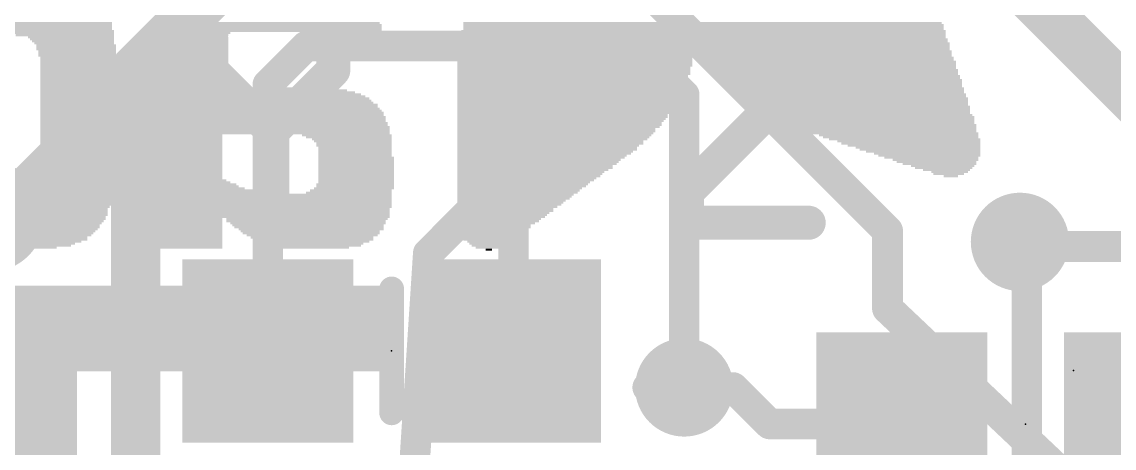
# Model space of a CAD drawing. Extents: x -19.1 to 19.1, y -11.7 to 11.4.
# Drawn here: x 2.8 to 11.76, y 3.05 to 6.54 of the extents above; entities that cross this region are included whole.
import ezdxf

# ---------------------------------------------------------------- set-up
doc = ezdxf.new("R2010")
doc.units = 0
for name, color, linetype in [('1', 12, 'CONTINUOUS'), ('16', 132, 'CONTINUOUS'), ('18', 110, 'CONTINUOUS'), ('21', 40, 'CONTINUOUS'), ('22', 6, 'CONTINUOUS'), ('23', 53, 'CONTINUOUS'), ('24', 53, 'CONTINUOUS'), ('29', 253, 'CONTINUOUS')]:
    doc.layers.add(name, color=color, linetype=linetype)

# ---------------------------------------------------------------- blocks, each defined once
blk = doc.blocks.new('RECT')
blk.add_solid([(-0.5, -0.5), (0.5, -0.5), (-0.5, 0.5), (0.5, 0.5)])
blk = doc.blocks.new('ROUNDV')
at = {"const_width": 0.5}
blk.add_lwpolyline([(0, -0.25, 1), (0, 0.25, 1), (0, -0.25)], format="xyb", dxfattribs=at)

msp = doc.modelspace()

# ---------------------------------------------------------------- linework, layer by layer
at = {"layer": '1'}
for points, const_width in [([(3.738, 6.151), (4.572, 6.985)], 0.4064), ([(10.847, 6.985), (12.011, 5.821)], 0.4064), ([(4.822, 6.027), (5.138, 6.343)], 0.25), ([(5.138, 6.343), (7.838, 6.343)], 0.25), ([(7.838, 6.343), (8.238, 5.943)], 0.25), ([(3.738, 2.743), (3.738, 6.151)], 0.4064), ([(4.822, 3.843), (4.822, 6.027)], 0.25), ([(8.238, 5.943), (8.238, 3.543)], 0.25), ([(6.838, 5.343), (6.838, 3.859)], 0.25), ([(11.049, 4.68), (10.992, 4.737)], 0.25), ([(11.049, 1.905), (11.049, 4.68)], 0.25), ([(6.838, 3.859), (6.854, 3.843)], 0.25), ([(8.638, 3.543), (8.238, 3.543)], 0.25), ([(8.938, 3.243), (8.638, 3.543)], 0.25), ([(10.022, 3.243), (8.938, 3.243)], 0.25)]:
    msp.add_lwpolyline(points, dxfattribs=dict(at, const_width=const_width))
for points, const_width in [([(5.138, 6.4055, 1), (5.138, 6.2805)], 0.125), ([(5.1822, 6.2988, 1), (5.0938, 6.3872)], 0.125), ([(7.8822, 6.3872, 1), (7.7938, 6.2988)], 0.125), ([(7.838, 6.2805, 1), (7.838, 6.4055)], 0.125), ([(3.8396, 6.151, 1), (3.6364, 6.151)], 0.2032), ([(3.6662, 6.2228, 1), (3.8098, 6.0792)], 0.2032), ([(4.8845, 6.027, 1), (4.7595, 6.027)], 0.125), ([(4.7778, 6.0712, 1), (4.8662, 5.9828)], 0.125), ([(8.3005, 5.943, 1), (8.1755, 5.943)], 0.125), ([(8.1938, 5.8988, 1), (8.2822, 5.9872)], 0.125), ([(6.9005, 5.343, 1), (6.7755, 5.343)], 0.125), ([(11.0362, 4.7812, 1), (10.9478, 4.6928)], 0.125), ([(11.1115, 4.68, 1), (10.9865, 4.68)], 0.125), ([(11.0048, 4.6358, 1), (11.0932, 4.7242)], 0.125), ([(6.8822, 3.9032, 1), (6.7938, 3.8148)], 0.125), ([(6.8098, 3.7988, 1), (6.8982, 3.8872)], 0.125), ([(4.7595, 3.843, 1), (4.8845, 3.843)], 0.125), ([(6.7755, 3.859, 1), (6.9005, 3.859)], 0.125), ([(8.238, 3.6055, 1), (8.238, 3.4805)], 0.125), ([(8.1755, 3.543, 1), (8.3005, 3.543)], 0.125), ([(8.6822, 3.5872, 1), (8.5938, 3.4988)], 0.125), ([(8.638, 3.4805, 1), (8.638, 3.6055)], 0.125), ([(8.938, 3.3055, 1), (8.938, 3.1805)], 0.125), ([(8.8938, 3.1988, 1), (8.9822, 3.2872)], 0.125), ([(10.022, 3.1805, 1), (10.022, 3.3055)], 0.125)]:
    msp.add_lwpolyline(points, format="xyb", dxfattribs=dict(at, const_width=const_width))
at = {"layer": '16'}
for points, const_width in [([(4.338, 6.743), (2.538, 4.943)], 0.25), ([(9.906, 4.826), (7.989, 6.743)], 0.254), ([(6.138, 4.643), (6.838, 5.343)], 0.25), ([(9.906, 4.826), (9.906, 4.191)], 0.254), ([(10.954, 4.699), (10.992, 4.737)], 0.254), ([(5.884, 0.743), (6.138, 4.643)], 0.25), ([(11.938, 4.699), (10.954, 4.699)], 0.254), ([(9.906, 4.191), (12.319, 1.905)], 0.254), ([(8.238, 3.543), (7.938, 3.543)], 0.25)]:
    msp.add_lwpolyline(points, dxfattribs=dict(at, const_width=const_width))
for points, const_width in [([(6.8822, 5.2988, 1), (6.7938, 5.3872)], 0.125), ([(9.9695, 4.826, 1), (9.8425, 4.826)], 0.127), ([(9.8611, 4.7811, 1), (9.9509, 4.8709)], 0.127), ([(11.0369, 4.6921, 1), (10.9471, 4.7819)], 0.127), ([(6.0938, 4.6872, 1), (6.1822, 4.5988)], 0.125), ([(6.2004, 4.6389, 1), (6.0756, 4.6471)], 0.125), ([(10.954, 4.7625, 1), (10.954, 4.6355)], 0.127), ([(10.9091, 4.7439, 1), (10.9989, 4.6541)], 0.127), ([(9.9497, 4.2371, 1), (9.8623, 4.1449)], 0.127), ([(9.8425, 4.191, 1), (9.9695, 4.191)], 0.127), ([(7.938, 3.6055, 1), (7.938, 3.4805)], 0.125), ([(8.238, 3.4805, 1), (8.238, 3.6055)], 0.125)]:
    msp.add_lwpolyline(points, format="xyb", dxfattribs=dict(at, const_width=const_width))
at = {"layer": '21'}
for points, const_width in [([(4.3591, 6.3936), (4.3591, 6.1436)], 0.2794), ([(5.359, 6.1436), (5.359, 6.3936)], 0.2794), ([(8.2591, 6.3936), (9.259, 6.3936)], 0.2794), ([(9.259, 6.3936), (9.259, 6.1436)], 0.2794), ([(4.3591, 6.1436), (4.8591, 5.6436)], 0.2794), ([(4.8591, 5.6436), (5.359, 6.1436)], 0.2794), ([(9.259, 6.1436), (8.2591, 5.1437)], 0.2794), ([(4.8591, 5.6436), (4.8591, 4.8937)], 0.2794), ([(8.2591, 5.1437), (8.2591, 4.8937)], 0.2794), ([(8.2591, 4.8937), (9.259, 4.8937)], 0.2794), ([(5.838, 3.335), (5.838, 4.351)], 0.2032), ([(11.038, 2.735), (11.038, 3.751)], 0.2032)]:
    msp.add_lwpolyline(points, dxfattribs=dict(at, const_width=const_width))
for points, const_width in [([(4.429, 6.3936, 1), (4.2893, 6.3936)], 0.1397), ([(5.4289, 6.3936, 1), (5.2892, 6.3936)], 0.1397), ([(8.2591, 6.4634, 1), (8.2591, 6.3237)], 0.1397), ([(9.3289, 6.3936, 1), (9.1892, 6.3936)], 0.1397), ([(9.259, 6.3237, 1), (9.259, 6.4634)], 0.1397), ([(4.4085, 6.193, 1), (4.3097, 6.0942)], 0.1397), ([(5.4084, 6.0942, 1), (5.3096, 6.193)], 0.1397), ([(9.3084, 6.0942, 1), (9.2096, 6.193)], 0.1397), ([(4.2893, 6.1436, 1), (4.429, 6.1436)], 0.1397), ([(5.2892, 6.1436, 1), (5.4289, 6.1436)], 0.1397), ([(9.1892, 6.1436, 1), (9.3289, 6.1436)], 0.1397), ([(4.9289, 5.6436, 1), (4.7892, 5.6436)], 0.1397), ([(4.8097, 5.693, 1), (4.9085, 5.5942)], 0.1397), ([(4.8097, 5.5942, 1), (4.9085, 5.693)], 0.1397), ([(8.329, 5.1437, 1), (8.1893, 5.1437)], 0.1397), ([(8.2097, 5.1931, 1), (8.3085, 5.0943)], 0.1397), ([(8.2591, 4.9635, 1), (8.2591, 4.8239)], 0.1397), ([(9.259, 4.8239, 1), (9.259, 4.9635)], 0.1397), ([(4.7892, 4.8937, 1), (4.9289, 4.8937)], 0.1397), ([(8.1893, 4.8937, 1), (8.329, 4.8937)], 0.1397), ([(5.8888, 4.351, 1), (5.7872, 4.351)], 0.1016), ([(11.0888, 3.751, 1), (10.9872, 3.751)], 0.1016), ([(5.7872, 3.335, 1), (5.8888, 3.335)], 0.1016)]:
    msp.add_lwpolyline(points, format="xyb", dxfattribs=dict(at, const_width=const_width))
at = {"layer": '23'}
for p in [(5.838, 3.843), (11.038, 3.243)]:
    msp.add_point(p, dxfattribs=at)
at = {"layer": '24'}
msp.add_point((11.43, 3.683), dxfattribs=at)

# ---------------------------------------------------------------- block references
at = {"layer": '1', "xscale": 1.2, "yscale": 1.3, "rotation": 180}
for p in [(4.822, 3.843), (6.854, 3.843), (2.554, 3.443), (10.022, 3.243), (12.054, 3.243)]:
    msp.add_blockref('RECT', p, dxfattribs=at)
at = {"layer": '18'}
for p, xscale, yscale in [((6.838, 5.343), 0.8064, 0.8064), ((6.838, 5.343), 0.8064, 0.8064), ((2.538, 4.943), 0.9064, 0.9064), ((2.538, 4.943), 0.9064, 0.9064), ((10.992, 4.737), 0.8064, 0.8064), ((10.992, 4.737), 0.8064, 0.8064), ((8.238, 3.543), 0.8064, 0.8064), ((8.238, 3.543), 0.8064, 0.8064)]:
    msp.add_blockref('ROUNDV', p, dxfattribs=dict(at, xscale=xscale, yscale=yscale))
at = {"layer": '22', "rotation": 180}
for p, xscale, yscale in [((2.5283, 6.5329), 2.0284, 0.0168), ((4.7915, 6.5329), 1.8943, 0.0168), ((7.3647, 6.5329), 1.8776, 0.0168), ((9.3345, 6.5329), 2.0284, 0.0168), ((2.5283, 6.5161), 2.0284, 0.0168), ((2.5283, 6.4994), 2.0284, 0.0167), ((2.5283, 6.4826), 2.0284, 0.0168), ((2.5367, 6.4658), 2.0452, 0.0168), ((2.5367, 6.4491), 2.0452, 0.0167), ((4.1711, 6.4491), 0.6873, 0.0167), ((4.7915, 6.5161), 1.9279, 0.0168), ((4.7915, 6.4994), 1.9279, 0.0167), ((4.7915, 6.4826), 1.9279, 0.0168), ((4.7915, 6.4658), 1.9279, 0.0168), ((5.4285, 6.4491), 0.6538, 0.0167), ((7.3648, 6.4658), 1.9111, 0.0168), ((7.3648, 6.4491), 1.9111, 0.0167), ((7.3647, 6.5161), 1.8776, 0.0168), ((7.3647, 6.4994), 1.8776, 0.0167), ((7.3731, 6.4826), 1.8944, 0.0168), ((9.3429, 6.5161), 2.0452, 0.0168), ((9.3513, 6.4994), 2.0285, 0.0167), ((9.3513, 6.4826), 2.0285, 0.0168), ((9.3596, 6.4658), 2.0452, 0.0168), ((9.3596, 6.4491), 2.0452, 0.0167), ((3.157, 6.4323), 0.8047, 0.0168), ((3.2073, 6.4156), 0.7041, 0.0167), ((3.2157, 6.3988), 0.6873, 0.0168), ((3.224, 6.382), 0.6706, 0.0168), ((3.2324, 6.3653), 0.6538, 0.0167), ((4.146, 6.3988), 0.6705, 0.0168), ((4.146, 6.382), 0.6705, 0.0168), ((4.1377, 6.3653), 0.6538, 0.0167), ((4.1628, 6.4323), 0.6706, 0.0168), ((4.1544, 6.4156), 0.6538, 0.0167), ((5.4285, 6.4323), 0.6538, 0.0168), ((5.4453, 6.4156), 0.6203, 0.0167), ((5.4453, 6.3988), 0.6203, 0.0168), ((5.4536, 6.382), 0.637, 0.0168), ((5.462, 6.3653), 0.6202, 0.0167), ((7.3648, 6.4323), 1.9111, 0.0168), ((7.3648, 6.4156), 1.9111, 0.0167), ((7.3648, 6.3988), 1.9111, 0.0168), ((7.3648, 6.382), 1.9111, 0.0168), ((7.3648, 6.3653), 1.9111, 0.0167), ((9.368, 6.4323), 2.0284, 0.0168), ((9.368, 6.4156), 2.0284, 0.0167), ((9.3764, 6.3988), 2.0452, 0.0168), ((9.3764, 6.382), 2.0452, 0.0168), ((9.3932, 6.3653), 2.0452, 0.0167), ((3.2492, 6.3485), 0.6538, 0.0168), ((3.2492, 6.3317), 0.6538, 0.0168), ((3.2492, 6.315), 0.6538, 0.0167), ((3.2576, 6.2982), 0.6371, 0.0168), ((3.2576, 6.2814), 0.6371, 0.0168), ((3.2576, 6.2647), 0.6371, 0.0167), ((4.1377, 6.3485), 0.6538, 0.0168), ((4.1377, 6.3317), 0.6538, 0.0168), ((4.1377, 6.315), 0.6538, 0.0167), ((4.1293, 6.2982), 0.637, 0.0168), ((4.1293, 6.2814), 0.637, 0.0168), ((4.1293, 6.2647), 0.637, 0.0167), ((5.462, 6.3485), 0.6202, 0.0168), ((5.462, 6.3317), 0.6202, 0.0168), ((5.4703, 6.315), 0.6035, 0.0167), ((5.4703, 6.2982), 0.6035, 0.0168), ((5.4703, 6.2814), 0.6035, 0.0168), ((5.4703, 6.2647), 0.6035, 0.0167), ((7.3396, 6.2647), 1.9278, 0.0167), ((7.3563, 6.3485), 1.9279, 0.0168), ((7.3563, 6.3317), 1.9279, 0.0168), ((7.3479, 6.315), 1.9111, 0.0167), ((7.3479, 6.2982), 1.9111, 0.0168), ((7.3479, 6.2814), 1.9111, 0.0168), ((9.4016, 6.3485), 2.0285, 0.0168), ((9.4016, 6.3317), 2.0285, 0.0168), ((9.4016, 6.315), 2.0285, 0.0167), ((9.4183, 6.2982), 2.0284, 0.0168), ((9.4183, 6.2814), 2.0284, 0.0168), ((9.4183, 6.2647), 2.0284, 0.0167), ((3.2743, 6.2479), 0.637, 0.0168), ((3.2743, 6.2311), 0.637, 0.0168), ((3.2743, 6.2144), 0.637, 0.0167), ((3.2743, 6.1976), 0.637, 0.0168), ((3.2743, 6.1809), 0.637, 0.0167), ((4.1293, 6.2479), 0.637, 0.0168), ((4.1293, 6.2311), 0.637, 0.0168), ((4.1293, 6.2144), 0.637, 0.0167), ((4.1293, 6.1976), 0.637, 0.0168), ((4.1293, 6.1809), 0.637, 0.0167), ((5.4703, 6.2479), 0.6035, 0.0168), ((5.4703, 6.2311), 0.6035, 0.0168), ((7.3396, 6.2479), 1.9278, 0.0168), ((7.3396, 6.2311), 1.9278, 0.0168), ((7.3396, 6.2144), 1.9278, 0.0167), ((7.3396, 6.1976), 1.9278, 0.0168), ((7.3396, 6.1809), 1.9278, 0.0167), ((9.4351, 6.2479), 2.0284, 0.0168), ((9.4435, 6.2311), 2.0117, 0.0168), ((9.4519, 6.2144), 2.0285, 0.0167), ((9.4603, 6.1976), 2.0117, 0.0168), ((9.4603, 6.1809), 2.0117, 0.0167), ((3.2743, 6.1641), 0.637, 0.0168), ((3.2743, 6.1473), 0.637, 0.0168), ((3.2743, 6.1306), 0.637, 0.0167), ((3.2743, 6.1138), 0.637, 0.0168), ((3.2743, 6.097), 0.637, 0.0168), ((4.1293, 6.1641), 0.637, 0.0168), ((4.1293, 6.1473), 0.637, 0.0168), ((4.1293, 6.1306), 0.637, 0.0167), ((4.1293, 6.1138), 0.637, 0.0168), ((4.1293, 6.097), 0.637, 0.0168), ((7.3312, 6.1641), 1.911, 0.0168), ((7.3312, 6.1473), 1.911, 0.0168), ((7.3312, 6.1306), 1.911, 0.0167), ((7.3312, 6.1138), 1.911, 0.0168), ((7.3229, 6.097), 1.8943, 0.0168), ((9.4687, 6.1641), 1.9949, 0.0168), ((9.4854, 6.1473), 1.9949, 0.0168), ((9.4854, 6.1306), 1.9949, 0.0167), ((9.4938, 6.1138), 1.9781, 0.0168), ((9.5105, 6.097), 1.9782, 0.0168), ((3.2743, 6.0803), 0.637, 0.0167), ((3.2743, 6.0635), 0.637, 0.0168), ((3.2743, 6.0467), 0.637, 0.0168), ((3.2743, 6.03), 0.637, 0.0167), ((3.2743, 6.0132), 0.637, 0.0168), ((3.2743, 5.9965), 0.637, 0.0167), ((4.1293, 6.0803), 0.637, 0.0167), ((4.1293, 6.0635), 0.637, 0.0168), ((4.1293, 6.0467), 0.637, 0.0168), ((4.1293, 6.03), 0.637, 0.0167), ((4.1293, 6.0132), 0.637, 0.0168), ((4.1293, 5.9965), 0.637, 0.0167), ((5.0764, 5.9965), 0.6538, 0.0167), ((7.3061, 6.0132), 1.8608, 0.0168), ((7.3061, 5.9965), 1.8608, 0.0167), ((7.3229, 6.0803), 1.8943, 0.0167), ((7.3145, 6.0635), 1.8775, 0.0168), ((7.3145, 6.0467), 1.8775, 0.0168), ((7.3145, 6.03), 1.8775, 0.0167), ((9.5189, 6.0803), 1.9614, 0.0167), ((9.5357, 6.0635), 1.9614, 0.0168), ((9.5357, 6.0467), 1.9614, 0.0168), ((9.5441, 6.03), 1.9447, 0.0167), ((9.5525, 6.0132), 1.9279, 0.0168), ((9.5692, 5.9965), 1.9278, 0.0167), ((3.2743, 5.9797), 0.637, 0.0168), ((3.2743, 5.9629), 0.637, 0.0168), ((3.2743, 5.9462), 0.637, 0.0167), ((3.2743, 5.9294), 0.637, 0.0168), ((3.2743, 5.9126), 0.637, 0.0168), ((4.1293, 5.9797), 0.637, 0.0168), ((4.1293, 5.9629), 0.637, 0.0168), ((4.7161, 5.9294), 1.8105, 0.0168), ((4.7328, 5.9126), 1.844, 0.0168), ((4.6993, 5.9462), 1.7769, 0.0167), ((5.0346, 5.9629), 1.0059, 0.0168), ((5.0681, 5.9797), 0.8047, 0.0168), ((7.3061, 5.9797), 1.8608, 0.0168), ((7.2977, 5.9629), 1.844, 0.0168), ((7.2893, 5.9462), 1.8272, 0.0167), ((7.2893, 5.9294), 1.8272, 0.0168), ((7.281, 5.9126), 1.8105, 0.0168), ((9.5776, 5.9797), 1.9111, 0.0168), ((9.586, 5.9629), 1.8943, 0.0168), ((9.6111, 5.9462), 1.8776, 0.0167), ((9.6195, 5.9294), 1.8608, 0.0168), ((9.6363, 5.9126), 1.8609, 0.0168), ((3.2743, 5.8959), 0.637, 0.0167), ((3.2743, 5.8791), 0.637, 0.0168), ((3.2743, 5.8623), 0.637, 0.0168), ((3.2743, 5.8456), 0.637, 0.0167), ((3.2743, 5.8288), 0.637, 0.0168), ((4.7412, 5.8959), 1.8608, 0.0167), ((4.7664, 5.8623), 1.9111, 0.0168), ((4.7664, 5.8456), 1.9111, 0.0167), ((4.7747, 5.8288), 1.9278, 0.0168), ((4.7496, 5.8791), 1.8775, 0.0168), ((7.2558, 5.8288), 1.7602, 0.0168), ((7.281, 5.8959), 1.8105, 0.0167), ((7.281, 5.8791), 1.8105, 0.0168), ((7.2642, 5.8623), 1.7769, 0.0168), ((7.2642, 5.8456), 1.7769, 0.0167), ((9.6447, 5.8959), 1.8441, 0.0167), ((9.6531, 5.8791), 1.8273, 0.0168), ((9.6698, 5.8623), 1.7938, 0.0168), ((9.6866, 5.8456), 1.7937, 0.0167), ((9.7033, 5.8288), 1.7602, 0.0168), ((3.2743, 5.812), 0.637, 0.0168), ((3.2743, 5.7953), 0.637, 0.0167), ((3.2743, 5.7785), 0.637, 0.0168), ((3.2743, 5.7618), 0.637, 0.0167), ((3.2743, 5.745), 0.637, 0.0168), ((3.2743, 5.7282), 0.637, 0.0168), ((4.7831, 5.812), 1.9446, 0.0168), ((4.7915, 5.7953), 1.9613, 0.0167), ((4.7915, 5.7785), 1.9613, 0.0168), ((4.7999, 5.7618), 1.9781, 0.0167), ((4.7999, 5.745), 1.9781, 0.0168), ((4.7999, 5.7282), 1.9781, 0.0168), ((7.2558, 5.812), 1.7602, 0.0168), ((7.2474, 5.7953), 1.7434, 0.0167), ((7.239, 5.7785), 1.7266, 0.0168), ((7.239, 5.7618), 1.7266, 0.0167), ((7.2307, 5.745), 1.7099, 0.0168), ((7.2223, 5.7282), 1.6931, 0.0168), ((9.7201, 5.812), 1.7267, 0.0168), ((9.7201, 5.7953), 1.7267, 0.0167), ((9.7536, 5.7785), 1.6932, 0.0168), ((9.7787, 5.7618), 1.6764, 0.0167), ((9.7955, 5.745), 1.6428, 0.0168), ((9.8123, 5.7282), 1.6093, 0.0168), ((3.2743, 5.7115), 0.637, 0.0167), ((3.2743, 5.6947), 0.637, 0.0168), ((3.2743, 5.6779), 0.637, 0.0168), ((3.2743, 5.6612), 0.637, 0.0167), ((3.2743, 5.6444), 0.637, 0.0168), ((4.8166, 5.6779), 2.0116, 0.0168), ((4.8166, 5.6612), 2.0116, 0.0167), ((4.8166, 5.6444), 2.0116, 0.0168), ((4.8083, 5.7115), 1.9949, 0.0167), ((4.8083, 5.6947), 1.9949, 0.0168), ((7.2139, 5.7115), 1.6764, 0.0167), ((7.2139, 5.6947), 1.6764, 0.0168), ((7.2055, 5.6779), 1.6596, 0.0168), ((7.1888, 5.6612), 1.6261, 0.0167), ((7.1888, 5.6444), 1.6261, 0.0168), ((9.829, 5.7115), 1.5758, 0.0167), ((9.8542, 5.6947), 1.559, 0.0168), ((9.8793, 5.6779), 1.5088, 0.0168), ((9.9129, 5.6612), 1.4417, 0.0167), ((9.9296, 5.6444), 1.4082, 0.0168), ((3.2743, 5.6276), 0.637, 0.0168), ((3.2743, 5.6109), 0.637, 0.0167), ((3.2743, 5.5941), 0.637, 0.0168), ((3.2743, 5.5774), 0.637, 0.0167), ((3.2743, 5.5606), 0.637, 0.0168), ((4.8166, 5.6276), 2.0116, 0.0168), ((4.1293, 5.6109), 0.637, 0.0167), ((4.1293, 5.5941), 0.637, 0.0168), ((4.1293, 5.5774), 0.637, 0.0167), ((4.1293, 5.5606), 0.637, 0.0168), ((5.4704, 5.6109), 0.7376, 0.0167), ((5.4872, 5.5941), 0.7041, 0.0168), ((5.5123, 5.5774), 0.6538, 0.0167), ((5.5207, 5.5606), 0.637, 0.0168), ((7.1636, 5.5941), 1.5758, 0.0168), ((7.1552, 5.5774), 1.559, 0.0167), ((7.1804, 5.6276), 1.6093, 0.0168), ((7.172, 5.6109), 1.5925, 0.0167), ((7.1385, 5.5606), 1.5255, 0.0168), ((9.9632, 5.6276), 1.3747, 0.0168), ((9.9967, 5.6109), 1.3076, 0.0167), ((10.0135, 5.5941), 1.2741, 0.0168), ((10.047, 5.5774), 1.2405, 0.0167), ((10.0805, 5.5606), 1.1734, 0.0168), ((3.2743, 5.5438), 0.637, 0.0168), ((3.2743, 5.5271), 0.637, 0.0167), ((3.2743, 5.5103), 0.637, 0.0168), ((3.2743, 5.4935), 0.637, 0.0168), ((3.2743, 5.4768), 0.637, 0.0167), ((3.2743, 5.46), 0.637, 0.0168), ((4.1293, 5.5438), 0.637, 0.0168), ((4.1293, 5.5271), 0.637, 0.0167), ((4.1293, 5.5103), 0.637, 0.0168), ((4.1293, 5.4935), 0.637, 0.0168), ((4.1293, 5.4768), 0.637, 0.0167), ((4.1293, 5.46), 0.637, 0.0168), ((5.5291, 5.5438), 0.6203, 0.0168), ((5.5291, 5.5271), 0.6203, 0.0167), ((5.5375, 5.5103), 0.6035, 0.0168), ((5.5375, 5.4935), 0.6035, 0.0168), ((5.5375, 5.4768), 0.6035, 0.0167), ((5.5375, 5.46), 0.6035, 0.0168), ((7.1133, 5.5103), 1.4752, 0.0168), ((7.1133, 5.4935), 1.4752, 0.0168), ((7.1385, 5.5438), 1.5255, 0.0168), ((7.1217, 5.5271), 1.4919, 0.0167), ((7.0966, 5.4768), 1.4417, 0.0167), ((7.0882, 5.46), 1.4249, 0.0168), ((10.0973, 5.5438), 1.1399, 0.0168), ((10.1224, 5.5271), 1.0896, 0.0167), ((10.1559, 5.5103), 1.0226, 0.0168), ((10.1727, 5.4935), 0.989, 0.0168), ((10.1979, 5.4768), 0.9387, 0.0167), ((10.2314, 5.46), 0.8717, 0.0168), ((3.2743, 5.4432), 0.637, 0.0168), ((3.2743, 5.4264), 0.637, 0.0167), ((3.2743, 5.4097), 0.637, 0.0168), ((3.2743, 5.3929), 0.637, 0.0168), ((3.2743, 5.3761), 0.637, 0.0167), ((4.1293, 5.4432), 0.637, 0.0168), ((4.1293, 5.4264), 0.637, 0.0167), ((4.1293, 5.4097), 0.637, 0.0168), ((4.1293, 5.3929), 0.637, 0.0168), ((4.1293, 5.3761), 0.637, 0.0167), ((5.5375, 5.4432), 0.6035, 0.0168), ((5.5459, 5.4264), 0.6203, 0.0167), ((5.5459, 5.4097), 0.6203, 0.0168), ((5.5459, 5.3929), 0.6203, 0.0168), ((5.5459, 5.3761), 0.6203, 0.0167), ((7.0714, 5.4432), 1.3914, 0.0168), ((7.063, 5.4264), 1.3746, 0.0167), ((7.0463, 5.4097), 1.3411, 0.0168), ((7.0379, 5.3929), 1.3243, 0.0168), ((7.0295, 5.3761), 1.3075, 0.0167), ((10.2481, 5.4432), 0.8382, 0.0168), ((10.2649, 5.4264), 0.7712, 0.0167), ((10.2985, 5.4097), 0.7041, 0.0168), ((10.3068, 5.3929), 0.6538, 0.0168), ((10.332, 5.3761), 0.6035, 0.0167), ((3.2492, 5.3259), 0.6538, 0.0168), ((3.2492, 5.3091), 0.6538, 0.0168), ((3.2492, 5.2923), 0.6538, 0.0167), ((3.2576, 5.3594), 0.6371, 0.0168), ((3.2576, 5.3426), 0.6371, 0.0167), ((4.1293, 5.3594), 0.637, 0.0168), ((4.1293, 5.3426), 0.637, 0.0167), ((4.1293, 5.3259), 0.637, 0.0168), ((4.1293, 5.3091), 0.637, 0.0168), ((4.1293, 5.2923), 0.637, 0.0167), ((5.5459, 5.3594), 0.6203, 0.0168), ((5.5459, 5.3426), 0.6203, 0.0167), ((5.5459, 5.3259), 0.6203, 0.0168), ((5.5459, 5.3091), 0.6203, 0.0168), ((5.5459, 5.2923), 0.6203, 0.0167), ((7.0127, 5.3594), 1.274, 0.0168), ((7.0127, 5.3426), 1.274, 0.0167), ((6.9792, 5.3091), 1.207, 0.0168), ((6.9708, 5.2923), 1.1902, 0.0167), ((6.996, 5.3259), 1.2405, 0.0168), ((10.3571, 5.3594), 0.5196, 0.0168), ((10.3655, 5.3426), 0.4694, 0.0167), ((10.3906, 5.3259), 0.3856, 0.0168), ((10.4158, 5.3091), 0.3018, 0.0168), ((10.4074, 5.2923), 0.2514, 0.0167), ((2.5367, 5.1917), 2.0452, 0.0167), ((3.1821, 5.2085), 0.7544, 0.0168), ((3.2157, 5.2253), 0.6873, 0.0168), ((3.224, 5.242), 0.6706, 0.0167), ((3.2408, 5.2756), 0.6706, 0.0168), ((3.2408, 5.2588), 0.6706, 0.0168), ((4.1293, 5.2756), 0.637, 0.0168), ((4.1293, 5.2588), 0.637, 0.0168), ((4.146, 5.242), 0.6705, 0.0167), ((4.1628, 5.2253), 0.704, 0.0168), ((4.1879, 5.2085), 0.7543, 0.0168), ((4.1963, 5.1917), 0.7711, 0.0167), ((5.5375, 5.2085), 0.6371, 0.0168), ((5.5375, 5.1917), 0.6371, 0.0167), ((5.5459, 5.2756), 0.6203, 0.0168), ((5.5459, 5.2588), 0.6203, 0.0168), ((5.5459, 5.242), 0.6203, 0.0167), ((5.5459, 5.2253), 0.6203, 0.0168), ((6.9624, 5.2756), 1.1734, 0.0168), ((6.9205, 5.2253), 1.0896, 0.0168), ((6.9121, 5.2085), 1.0728, 0.0168), ((6.9457, 5.2588), 1.1399, 0.0168), ((6.9373, 5.242), 1.1231, 0.0167), ((6.9038, 5.1917), 1.0561, 0.0167), ((10.4242, 5.2756), 0.1173, 0.0168), ((2.5367, 5.175), 2.0452, 0.0168), ((2.5367, 5.1583), 2.0452, 0.0167), ((2.5367, 5.1415), 2.0452, 0.0168), ((2.5367, 5.1247), 2.0452, 0.0168), ((2.5283, 5.108), 2.0284, 0.0167), ((4.2215, 5.175), 0.8214, 0.0168), ((4.255, 5.1583), 0.8885, 0.0167), ((4.2885, 5.1415), 0.9555, 0.0168), ((4.825, 5.1247), 2.0284, 0.0168), ((4.825, 5.108), 2.0284, 0.0167), ((5.4872, 5.1415), 0.7041, 0.0168), ((5.5039, 5.1583), 0.6706, 0.0167), ((5.5291, 5.175), 0.6538, 0.0168), ((6.887, 5.175), 1.0226, 0.0168), ((6.8786, 5.1583), 1.0058, 0.0167), ((6.8702, 5.1415), 0.989, 0.0168), ((6.8535, 5.1247), 0.9555, 0.0168), ((6.8451, 5.108), 0.9387, 0.0167), ((2.5283, 5.0912), 2.0284, 0.0168), ((2.5283, 5.0744), 2.0284, 0.0168), ((2.5283, 5.0577), 2.0284, 0.0167), ((2.5283, 5.0409), 2.0284, 0.0168), ((2.52, 5.0241), 2.0117, 0.0168), ((4.825, 5.0912), 2.0284, 0.0168), ((4.825, 5.0744), 2.0284, 0.0168), ((4.825, 5.0577), 2.0284, 0.0167), ((4.825, 5.0409), 2.0284, 0.0168), ((4.825, 5.0241), 2.0284, 0.0168), ((6.8367, 5.0912), 0.922, 0.0168), ((6.8199, 5.0744), 0.8884, 0.0168), ((6.7864, 5.0241), 0.8214, 0.0168), ((6.8116, 5.0577), 0.8717, 0.0167), ((6.8032, 5.0409), 0.8549, 0.0168), ((2.5116, 5.0074), 1.9949, 0.0167), ((2.5116, 4.9906), 1.9949, 0.0168), ((2.5116, 4.9738), 1.9949, 0.0168), ((2.83, 4.9571), 1.3579, 0.0167), ((2.83, 4.9403), 1.3243, 0.0168), ((2.8384, 4.9236), 1.3075, 0.0167), ((4.8166, 5.0074), 2.0116, 0.0167), ((4.8166, 4.9906), 2.0116, 0.0168), ((4.8166, 4.9738), 2.0116, 0.0168), ((4.8166, 4.9571), 2.0116, 0.0167), ((4.8166, 4.9403), 2.0116, 0.0168), ((4.1293, 4.9236), 0.637, 0.0167), ((5.1435, 4.9236), 1.3244, 0.0167), ((6.7445, 4.9571), 0.7376, 0.0167), ((6.7361, 4.9403), 0.7208, 0.0168), ((6.7697, 5.0074), 0.7879, 0.0167), ((6.7697, 4.9906), 0.7879, 0.0168), ((6.7529, 4.9738), 0.7543, 0.0168), ((6.7194, 4.9236), 0.6873, 0.0167), ((2.8469, 4.9068), 1.2573, 0.0168), ((2.8468, 4.89), 1.2238, 0.0168), ((2.8553, 4.8733), 1.1735, 0.0167), ((2.8553, 4.8565), 1.1735, 0.0168), ((2.8636, 4.8397), 1.1232, 0.0168), ((4.1293, 4.9068), 0.637, 0.0168), ((4.1293, 4.89), 0.637, 0.0168), ((4.1293, 4.8733), 0.637, 0.0167), ((4.1293, 4.8565), 0.637, 0.0168), ((4.1293, 4.8397), 0.637, 0.0168), ((5.1351, 4.9068), 1.3076, 0.0168), ((5.1519, 4.89), 1.2741, 0.0168), ((5.1519, 4.8733), 1.2405, 0.0167), ((5.1603, 4.8565), 1.2237, 0.0168), ((5.177, 4.8397), 1.1902, 0.0168), ((6.6942, 4.89), 0.637, 0.0168), ((6.711, 4.9068), 0.6705, 0.0168), ((6.6775, 4.8733), 0.6035, 0.0167), ((6.6775, 4.8565), 0.6035, 0.0168), ((6.669, 4.8397), 0.5532, 0.0168), ((2.8636, 4.823), 1.0896, 0.0167), ((2.8636, 4.8062), 1.0562, 0.0168), ((2.872, 4.7894), 1.0058, 0.0168), ((2.872, 4.7727), 0.9388, 0.0167), ((2.8803, 4.7559), 0.9221, 0.0168), ((4.1293, 4.823), 0.637, 0.0167), ((4.1293, 4.8062), 0.637, 0.0168), ((4.1293, 4.7894), 0.637, 0.0168), ((4.1293, 4.7727), 0.637, 0.0167), ((4.1293, 4.7559), 0.637, 0.0168), ((5.1687, 4.823), 1.1399, 0.0167), ((5.177, 4.8062), 1.1232, 0.0168), ((5.1855, 4.7894), 1.0729, 0.0168), ((5.1854, 4.7727), 1.0058, 0.0167), ((5.1938, 4.7559), 0.989, 0.0168), ((6.6607, 4.823), 0.5365, 0.0167), ((6.6439, 4.7894), 0.4694, 0.0168), ((6.6607, 4.8062), 0.5029, 0.0168), ((6.6271, 4.7559), 0.4024, 0.0168), ((6.6439, 4.7727), 0.4359, 0.0167), ((2.872, 4.7392), 0.8382, 0.0167), ((2.8636, 4.7224), 0.7544, 0.0168), ((2.8636, 4.7056), 0.6874, 0.0168), ((2.8469, 4.6889), 0.4861, 0.0167), ((4.1293, 4.7392), 0.637, 0.0167), ((4.1293, 4.7224), 0.637, 0.0168), ((4.1293, 4.7056), 0.637, 0.0168), ((4.1293, 4.6889), 0.637, 0.0167), ((5.1938, 4.7392), 0.922, 0.0167), ((5.1938, 4.7224), 0.8214, 0.0168), ((5.1938, 4.7056), 0.7879, 0.0168), ((5.1938, 4.6889), 0.5868, 0.0167), ((6.6355, 4.7392), 0.352, 0.0167), ((6.6271, 4.7224), 0.3018, 0.0168), ((6.6271, 4.7056), 0.2682, 0.0168), ((6.6271, 4.6889), 0.2012, 0.0167), ((6.6355, 4.6721), 0.0503, 0.0168), ((-1.143, 4.3703), 13.998, 0.0168), ((-1.143, 4.3536), 13.998, 0.0167), ((-1.143, 4.3368), 13.998, 0.0168), ((-1.143, 4.3201), 13.998, 0.0167), ((-1.143, 4.3033), 13.998, 0.0168), ((-1.143, 4.2865), 13.998, 0.0168), ((2.4362, 4.2698), 6.8397, 0.0167), ((2.4362, 4.253), 6.8397, 0.0168), ((2.4362, 4.2362), 6.8397, 0.0168), ((2.4362, 4.2195), 6.8397, 0.0167), ((2.4362, 4.2027), 6.8397, 0.0168), ((2.4362, 4.1859), 6.8397, 0.0168), ((2.4362, 4.1692), 6.8397, 0.0167), ((2.4362, 4.1524), 6.8397, 0.0168), ((2.4362, 4.1356), 6.8397, 0.0168), ((2.4362, 4.1189), 6.8397, 0.0167), ((2.4362, 4.1021), 6.8397, 0.0168), ((2.4362, 4.0854), 6.8397, 0.0167), ((2.4362, 4.0686), 6.8397, 0.0168), ((2.4362, 4.0518), 6.8397, 0.0168), ((2.4362, 4.0351), 6.8397, 0.0167), ((2.4362, 4.0183), 6.8397, 0.0168), ((2.4362, 4.0015), 6.8397, 0.0168), ((2.4362, 3.9848), 6.8397, 0.0167), ((2.4362, 3.968), 6.8397, 0.0168), ((2.4362, 3.9512), 6.8397, 0.0168), ((2.4362, 3.9345), 6.8397, 0.0167), ((2.4362, 3.9177), 6.8397, 0.0168), ((2.4362, 3.901), 6.8397, 0.0167), ((2.4362, 3.8842), 6.8397, 0.0168), ((2.4362, 3.8674), 6.8397, 0.0168), ((2.4362, 3.8507), 6.8397, 0.0167), ((2.4362, 3.8339), 6.8397, 0.0168), ((2.4362, 3.8171), 6.8397, 0.0168), ((2.4362, 3.8004), 6.8397, 0.0167), ((2.4362, 3.7836), 6.8397, 0.0168), ((2.4362, 3.7668), 6.8397, 0.0168), ((2.4362, 3.7501), 6.8397, 0.0167), ((2.4362, 3.7333), 6.8397, 0.0168), ((2.4362, 3.7165), 6.8397, 0.0168), ((2.4362, 3.6998), 6.8397, 0.0167), ((2.4362, 3.683), 6.8397, 0.0168)]:
    msp.add_blockref('RECT', p, dxfattribs=dict(at, xscale=xscale, yscale=yscale))
at = {"layer": '29', "xscale": 1.4032, "yscale": 1.5032, "rotation": 180}
for p in [(4.822, 3.843), (6.854, 3.843), (2.554, 3.443), (10.022, 3.243), (12.054, 3.243)]:
    msp.add_blockref('RECT', p, dxfattribs=at)

doc.saveas('drawing.dxf')
